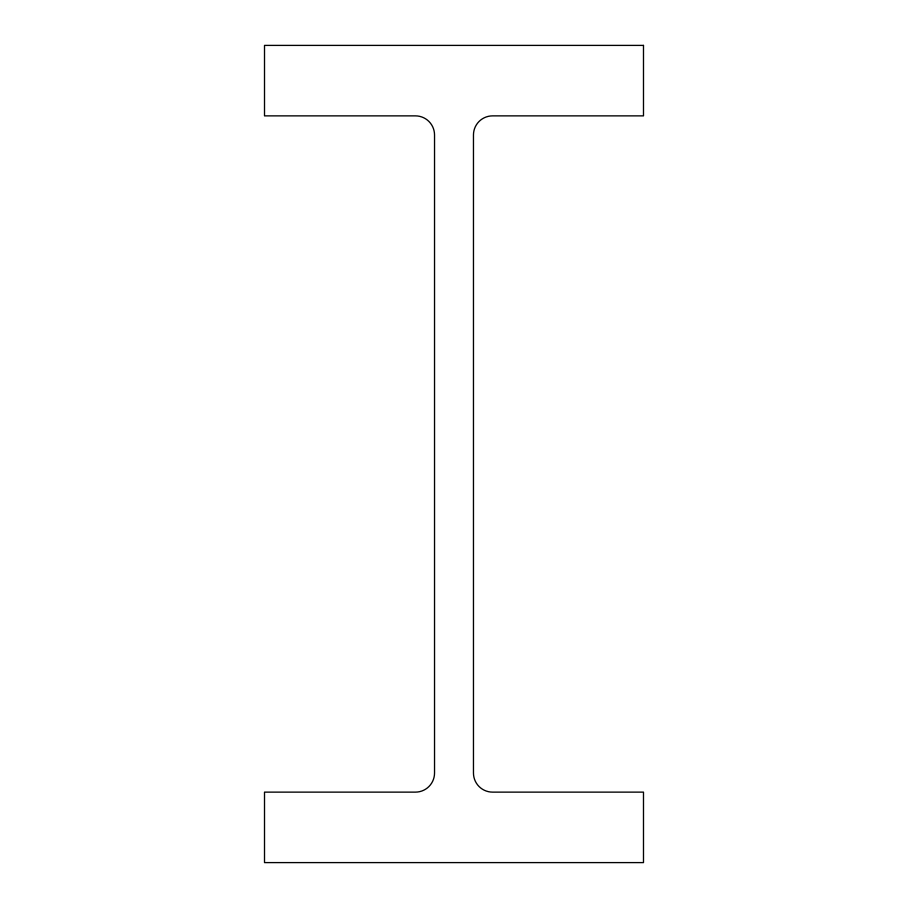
<?xml version="1.0" encoding="UTF-8"?>
<svg xmlns="http://www.w3.org/2000/svg" width="908" height="908" viewBox="0 0 908 908"><rect width="100%" height="100%" fill="white"/><g stroke="black" fill="none" stroke-linecap="round" stroke-linejoin="round"><path stroke-width="1.36" d="M643.488 45.4L264.512 45.4L264.512 115.872L415.421 115.872A19.113 19.113 0 0 1 434.535 134.974L434.535 773.026A19.113 19.113 0 0 1 415.421 792.128L264.512 792.128L264.512 862.6L643.488 862.6L643.488 792.128L492.579 792.128A19.113 19.113 0 0 1 473.465 773.026L473.465 134.974A19.113 19.113 0 0 1 492.579 115.872L643.488 115.872L643.488 45.4"/></g></svg>
